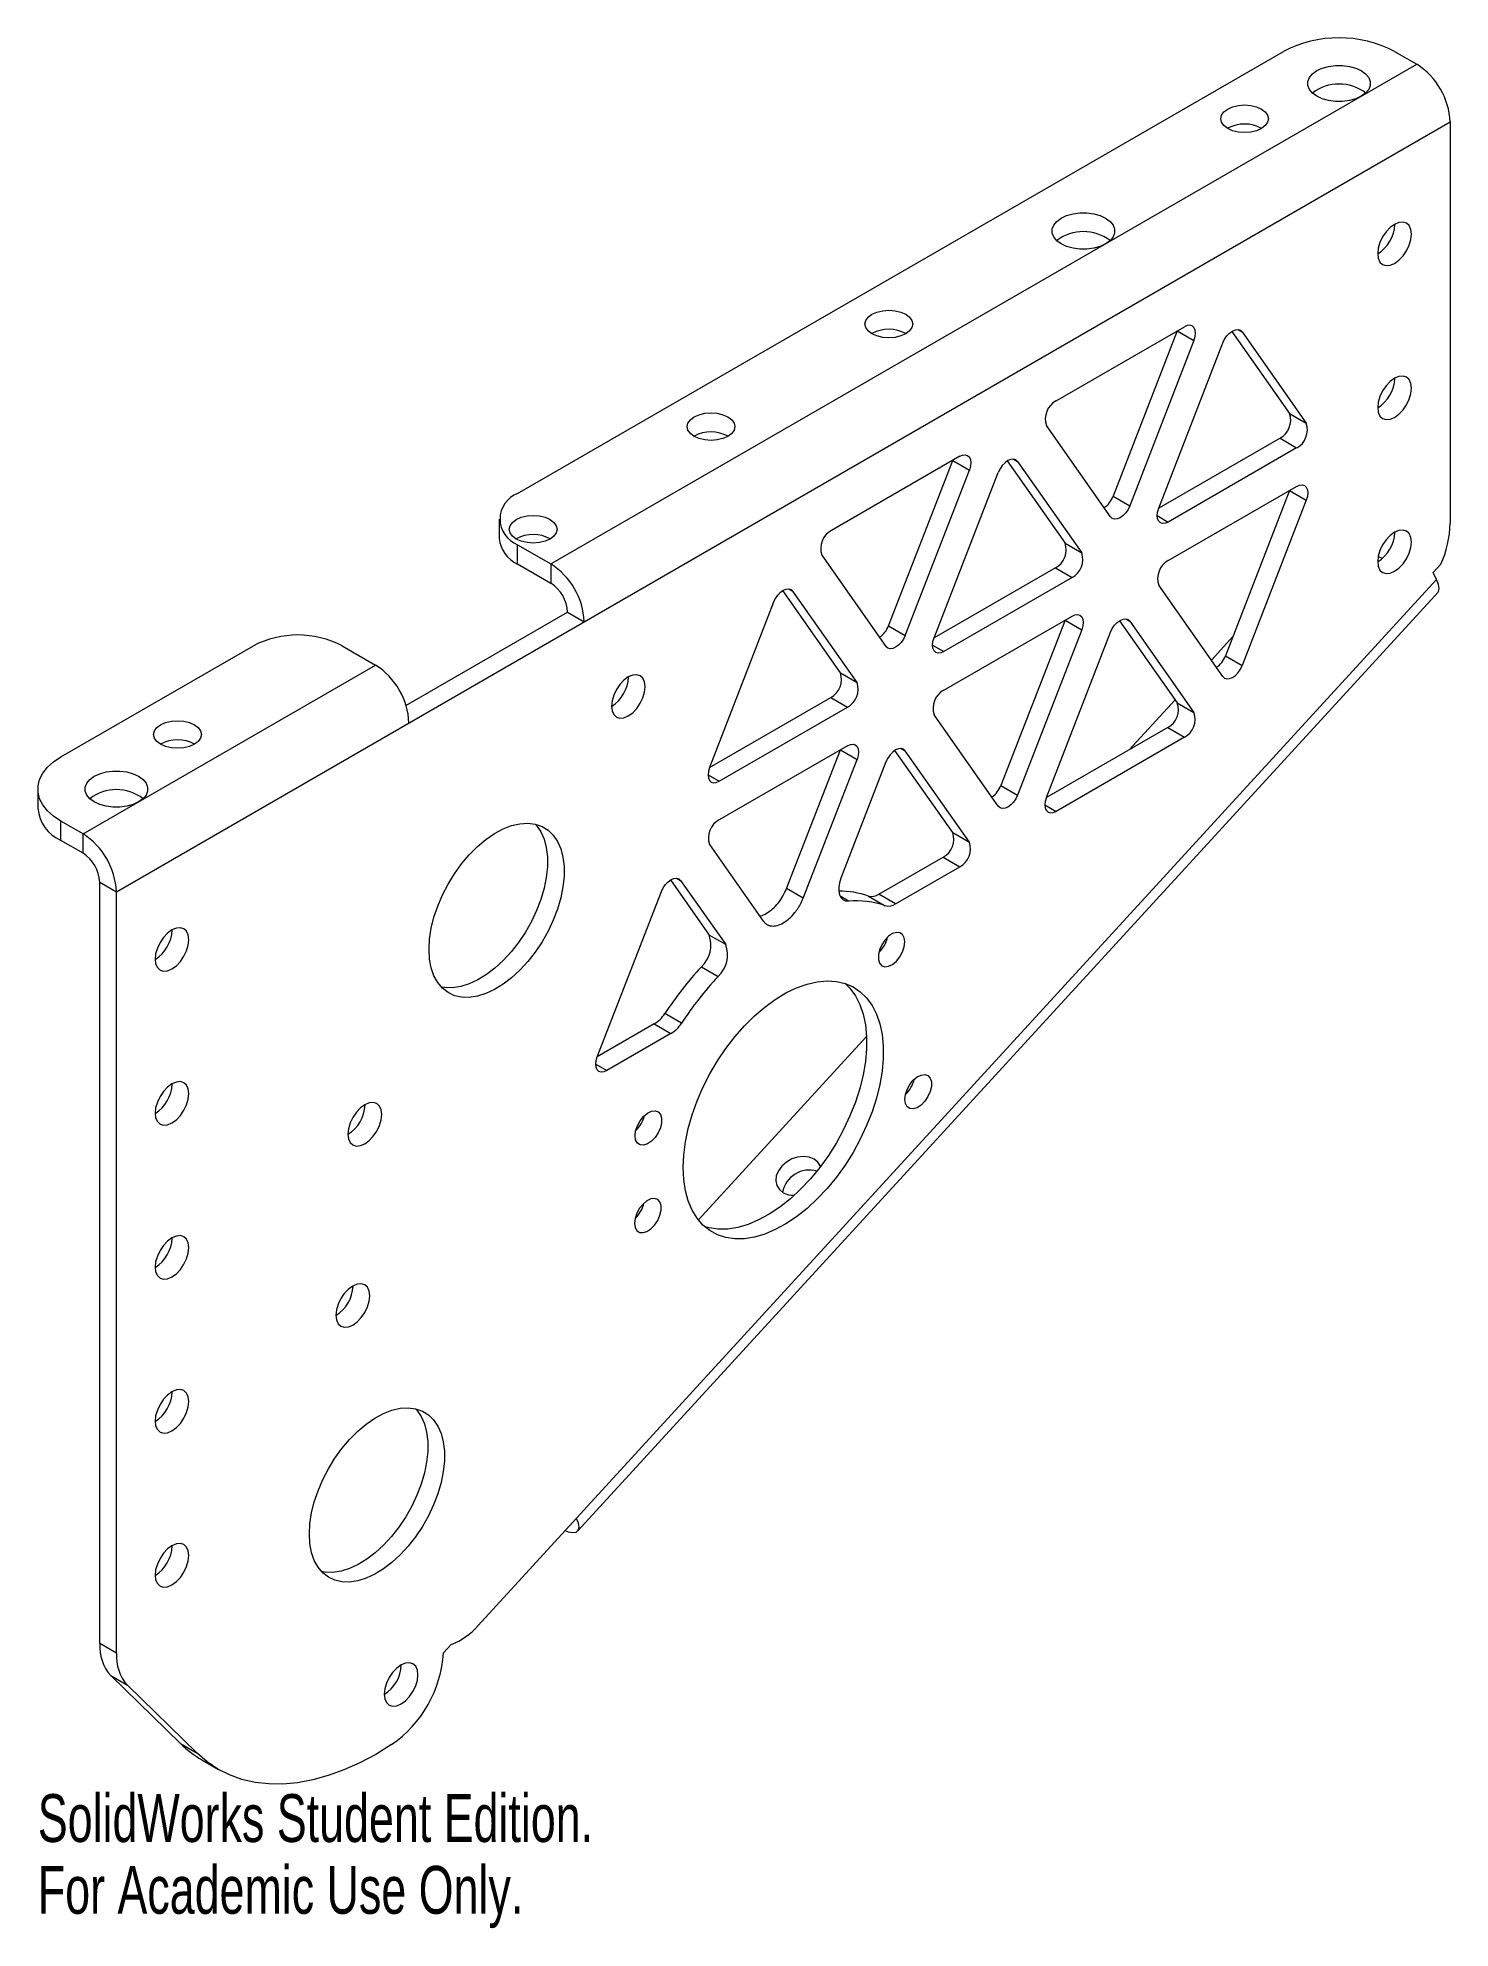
# Paper-space layout '_Isometric' of a CAD drawing. Header units: inches. Extents: x -2.96 to 2.65, y -4.07 to 3.45.
import ezdxf

# ---------------------------------------------------------------- set-up
doc = ezdxf.new("R2010")
doc.units = ezdxf.units.IN
doc.header["$MEASUREMENT"] = 0
doc.styles.add('SLDTEXTSTYLE0', font='TXT', dxfattribs={"width": 0.7})

psp = doc.layouts.new('_Isometric')

# ---------------------------------------------------------------- linework, layer by layer
at = {"color": 7, "linetype": 'Continuous', "lineweight": 15}
for p, q in [((-1.0567, 1.6354), (1.9887, 3.3935)), ((2.4307, 3.3935), (2.5191, 3.3425)), ((-0.9242, 1.3547), (2.5191, 3.3425)), ((-2.6517, 0.0513), (2.6517, 3.1128)), ((2.6517, 3.1128), (2.6517, 1.5167)), ((1.0844, 2.0039), (1.5947, 2.2985)), ((1.5667, 2.2823), (1.3115, 1.6247)), ((1.5667, 2.2823), (1.633, 2.2441)), ((1.7836, 2.2799), (2.0132, 1.9532)), ((1.8244, 2.278), (2.0795, 1.915)), ((1.633, 2.2441), (1.3778, 1.5864)), ((1.4927, 1.5762), (1.7478, 2.2338)), ((1.3013, 1.5422), (1.0461, 1.9053)), ((2.0132, 1.9532), (2.0795, 1.915)), ((1.975, 1.8546), (1.4927, 1.5762)), ((2.0412, 1.8163), (1.5309, 1.5217)), ((1.975, 1.8546), (2.0412, 1.8163)), ((0.7017, 1.783), (0.1914, 1.4884)), ((0.4185, 1.1092), (0.6737, 1.7668)), ((0.6737, 1.7668), (0.74, 1.7285)), ((0.8906, 1.7644), (1.1202, 1.4377)), ((0.9313, 1.7624), (1.1865, 1.3994)), ((0.4848, 1.0709), (0.74, 1.7285)), ((0.5996, 1.0606), (0.8548, 1.7183)), ((1.5309, 1.3686), (2.0412, 1.6632)), ((1.3115, 1.6247), (1.3778, 1.5864)), ((2.0132, 1.647), (1.7581, 0.9894)), ((2.0795, 1.6087), (1.8244, 0.9511)), ((2.0132, 1.647), (2.0795, 1.6087)), ((-1.13, 1.5333), (-1.13, 1.4568)), ((-1.0567, 1.4313), (-0.9242, 1.3547)), ((-1.0567, 1.3547), (-1.0567, 1.4313)), ((1.1202, 1.4377), (1.1865, 1.3994)), ((-1.0567, 1.3547), (-0.9242, 1.2782)), ((-0.9242, 1.3547), (-0.9242, 1.2782)), ((0.1531, 1.3897), (0.4082, 1.0267)), ((2.5842, 1.3205), (2.6145, 1.3536)), ((2.5977, 1.2933), (-1.2131, -2.8673)), ((1.0819, 1.339), (0.5996, 1.0606)), ((1.1482, 1.3008), (0.6379, 1.0062)), ((1.0819, 1.339), (1.1482, 1.3008)), ((2.5977, 1.2933), (2.5842, 1.3205)), ((-0.8171, -2.4913), (2.6034, 1.2432)), ((0.2271, 0.9221), (-0.0025, 1.2488)), ((0.2934, 0.8839), (0.0383, 1.2469)), ((1.7478, 0.9069), (1.4927, 1.27)), ((-1.5002, 0.7925), (-0.8579, 1.1634)), ((-0.8579, 1.1634), (-0.7916, 1.1251)), ((-0.0383, 1.2027), (-0.2934, 0.5451)), ((0.6379, 0.8531), (1.1482, 1.1477)), ((1.1202, 1.1315), (0.865, 0.4738)), ((1.1202, 1.1315), (1.1865, 1.0932)), ((1.3371, 1.129), (1.5667, 0.8024)), ((0.4185, 1.1092), (0.4848, 1.0709)), ((1.1865, 1.0932), (0.9313, 0.4356)), ((1.0461, 0.4253), (1.3013, 1.0829)), ((1.3778, 1.1271), (1.633, 0.7641)), ((1.7877, 1.0658), (1.702, 0.9722)), ((-2.8726, 0.5871), (-2.1072, 1.029)), ((-1.7536, 1.029), (-1.621, 0.9524)), ((1.7581, 0.9894), (1.8244, 0.9511)), ((-2.7842, 0.2809), (-1.621, 0.9524)), ((0.2271, 0.9221), (0.2934, 0.8839)), ((-0.2934, 0.5451), (0.1889, 0.8235)), ((-0.2552, 0.4906), (0.2552, 0.7852)), ((0.1889, 0.8235), (0.2552, 0.7852)), ((0.8548, 0.3914), (0.5996, 0.7544)), ((1.5579, 0.8149), (1.3749, 0.6151)), ((1.5667, 0.8024), (1.633, 0.7641)), ((1.5284, 0.7037), (1.0461, 0.4253)), ((1.5284, 0.7037), (1.5947, 0.6654)), ((0.2552, 0.6321), (-0.2552, 0.3375)), ((0.0132, 0.0644), (0.2271, 0.6159)), ((0.2271, 0.6159), (0.2934, 0.5777)), ((0.6737, 0.2868), (0.4441, 0.6135)), ((0.74, 0.2485), (0.4848, 0.6116)), ((1.5947, 0.6654), (1.0844, 0.3708)), ((0.0794, 0.0261), (0.2934, 0.5777)), ((0.4082, 0.5674), (0.2287, 0.1047)), ((-2.9642, 0.4595), (-2.9642, 0.383)), ((0.865, 0.4738), (0.9313, 0.4356)), ((-2.7842, 0.2809), (-2.8726, 0.3319)), ((-2.8726, 0.2554), (-2.8726, 0.3319)), ((-2.7842, 0.2044), (-2.8726, 0.2554)), ((-2.7842, 0.2044), (-2.7842, 0.2809)), ((-0.2934, 0.2389), (-0.0794, -0.0656)), ((0.6737, 0.2868), (0.74, 0.2485)), ((0.3804, 0.041), (0.6354, 0.1882)), ((0.6354, 0.1882), (0.7017, 0.1499)), ((-2.7179, 0.0896), (-2.6517, 0.0513)), ((-2.7179, -2.9391), (-2.7179, 0.0896)), ((-0.449, 0.098), (-0.295, -0.1211)), ((-0.4082, 0.096), (-0.2287, -0.1594)), ((0.4467, 0.0027), (0.7017, 0.1499)), ((-2.6517, -2.9773), (-2.6517, 0.0513)), ((-0.74, -0.6058), (-0.4848, 0.0519)), ((0.0794, 0.0261), (0.0132, 0.0644)), ((0.3388, 0.034), (0.405, -0.0043)), ((0.4467, 0.0027), (0.3804, 0.041)), ((-0.2287, -0.1594), (-0.295, -0.1211)), ((-0.3257, -0.2472), (-0.2594, -0.2855)), ((-0.405, -0.472), (-0.4713, -0.4337)), ((-0.513, -0.4748), (-0.74, -0.6058)), ((-0.4467, -0.5131), (-0.7017, -0.6602)), ((-0.513, -0.4748), (-0.4467, -0.5131)), ((0.3309, -0.5248), (-0.3374, -1.2545)), ((-2.6517, -2.9773), (-2.7179, -2.9391)), ((-1.351, -2.976), (-1.3207, -2.9429)), ((-2.6743, -3.0661), (-2.608, -3.1044)), ((-2.3972, -3.3366), (-2.6743, -3.0661)), ((-2.3309, -3.3749), (-2.608, -3.1044)), ((-2.3972, -3.3366), (-2.3309, -3.3749)), ((-2.3121, -3.4013), (-2.2458, -3.4395))]:
    psp.add_line(p, q, dxfattribs=at)
at = {"color": 8, "linetype": 'Continuous', "lineweight": 15}
for p, q in [((1.8082, 2.2873), (1.8244, 2.278)), ((0.9151, 1.7718), (0.9313, 1.7624)), ((1.4867, 1.5472), (1.5309, 1.5217)), ((0.0221, 1.2562), (0.0383, 1.2469)), ((1.3617, 1.1365), (1.3778, 1.1271)), ((0.5937, 1.0317), (0.6379, 1.0062)), ((0.4686, 0.6209), (0.4848, 0.6116)), ((-0.2993, 0.5161), (-0.2552, 0.4906)), ((1.0402, 0.3964), (1.0844, 0.3708)), ((-0.4244, 0.1054), (-0.4082, 0.096)), ((0.2594, 0.0141), (0.2255, 0.0337)), ((-0.7459, -0.6347), (-0.7017, -0.6602))]:
    psp.add_line(p, q, dxfattribs=at)
at = {"color": 7, "linetype": 'Continuous', "lineweight": 15, "flags": 128}
for points in [[(2.2981, 3.2149), (2.2762, 3.2048), (2.251, 3.1978), (2.2237, 3.1942), (2.1957, 3.1942), (2.1684, 3.1978), (2.1432, 3.2048), (2.1213, 3.2149), (2.1039, 3.2275), (2.0917, 3.2421), (2.0855, 3.2578), (2.0855, 3.274), (2.0917, 3.2897), (2.1039, 3.3043), (2.1213, 3.3169), (2.1432, 3.327), (2.1684, 3.334), (2.1957, 3.3376), (2.2237, 3.3376), (2.251, 3.334), (2.2762, 3.327), (2.2981, 3.3169), (2.3155, 3.3043), (2.3277, 3.2897), (2.3339, 3.274), (2.3339, 3.2578), (2.3277, 3.2421), (2.3155, 3.2275), (2.2981, 3.2149)], [(1.7669, 3.1644), (1.7866, 3.1731), (1.8095, 3.1786), (1.8341, 3.1804), (1.8586, 3.1786), (1.8816, 3.1731), (1.9012, 3.1644), (1.9163, 3.153), (1.9258, 3.1398), (1.9291, 3.1256), (1.9258, 3.1114), (1.9163, 3.0982), (1.9012, 3.0868), (1.8816, 3.0781), (1.8586, 3.0726), (1.8341, 3.0708), (1.8095, 3.0726), (1.7866, 3.0781), (1.7669, 3.0868), (1.7518, 3.0982), (1.7423, 3.1114), (1.7391, 3.1256), (1.7423, 3.1398), (1.7518, 3.153), (1.7669, 3.1644)], [(1.2816, 2.6281), (1.2597, 2.618), (1.2345, 2.611), (1.2072, 2.6074), (1.1792, 2.6074), (1.152, 2.611), (1.1267, 2.618), (1.1049, 2.6281), (1.0874, 2.6407), (1.0753, 2.6553), (1.069, 2.671), (1.069, 2.6872), (1.0753, 2.703), (1.0874, 2.7175), (1.1049, 2.7301), (1.1267, 2.7402), (1.152, 2.7472), (1.1792, 2.7508), (1.2072, 2.7508), (1.2345, 2.7472), (1.2597, 2.7402), (1.2816, 2.7301), (1.2991, 2.7175), (1.3112, 2.703), (1.3175, 2.6872), (1.3175, 2.671), (1.3112, 2.6553), (1.2991, 2.6407), (1.2816, 2.6281)], [(2.4979, 2.6668), (2.4956, 2.6855), (2.4889, 2.7004), (2.4782, 2.7103), (2.4643, 2.7146), (2.4481, 2.713), (2.4307, 2.7056), (2.4133, 2.6929), (2.3971, 2.6758), (2.3832, 2.6554), (2.3725, 2.6332), (2.3658, 2.6106), (2.3635, 2.5892), (2.3658, 2.5705), (2.3725, 2.5556), (2.3832, 2.5457), (2.3971, 2.5414), (2.4133, 2.543), (2.4307, 2.5504), (2.4481, 2.5631), (2.4643, 2.5802), (2.4782, 2.6006), (2.4889, 2.6228), (2.4956, 2.6454), (2.4979, 2.6668)], [(0.3527, 2.348), (0.3723, 2.3567), (0.3953, 2.3622), (0.4198, 2.364), (0.4444, 2.3622), (0.4673, 2.3567), (0.487, 2.348), (0.5021, 2.3366), (0.5116, 2.3234), (0.5148, 2.3092), (0.5116, 2.295), (0.5021, 2.2818), (0.487, 2.2704), (0.4673, 2.2617), (0.4444, 2.2562), (0.4198, 2.2543), (0.3953, 2.2562), (0.3723, 2.2617), (0.3527, 2.2704), (0.3376, 2.2818), (0.3281, 2.295), (0.3248, 2.3092), (0.3281, 2.3234), (0.3376, 2.3366), (0.3527, 2.348)], [(1.633, 2.2441), (1.6374, 2.2589), (1.6389, 2.273), (1.6374, 2.2853), (1.633, 2.2951), (1.626, 2.3016), (1.6168, 2.3044), (1.6062, 2.3034), (1.5947, 2.2985)], [(1.7478, 2.2338), (1.7548, 2.2484), (1.764, 2.2618), (1.7746, 2.2731), (1.7861, 2.2814), (1.7975, 2.2863), (1.8082, 2.2873), (1.8173, 2.2845), (1.8244, 2.278)], [(2.4979, 2.0544), (2.4956, 2.0731), (2.4889, 2.088), (2.4782, 2.0979), (2.4643, 2.1022), (2.4481, 2.1006), (2.4307, 2.0932), (2.4133, 2.0805), (2.3971, 2.0634), (2.3832, 2.043), (2.3725, 2.0208), (2.3658, 1.9982), (2.3635, 1.9768), (2.3658, 1.9581), (2.3725, 1.9432), (2.3832, 1.9333), (2.3971, 1.929), (2.4133, 1.9306), (2.4307, 1.938), (2.4481, 1.9507), (2.4643, 1.9678), (2.4782, 1.9882), (2.4889, 2.0104), (2.4956, 2.033), (2.4979, 2.0544)], [(-0.3544, 1.9398), (-0.3348, 1.9485), (-0.3118, 1.954), (-0.2873, 1.9558), (-0.2627, 1.954), (-0.2398, 1.9485), (-0.2201, 1.9398), (-0.205, 1.9284), (-0.1955, 1.9152), (-0.1923, 1.901), (-0.1955, 1.8868), (-0.205, 1.8736), (-0.2201, 1.8622), (-0.2398, 1.8535), (-0.2627, 1.848), (-0.2873, 1.8461), (-0.3118, 1.848), (-0.3348, 1.8535), (-0.3544, 1.8622), (-0.3695, 1.8736), (-0.379, 1.8868), (-0.3823, 1.901), (-0.379, 1.9152), (-0.3695, 1.9284), (-0.3544, 1.9398)], [(0.7017, 1.783), (0.7131, 1.7878), (0.7238, 1.7889), (0.7329, 1.7861), (0.74, 1.7796), (0.7444, 1.7698), (0.7459, 1.7575), (0.7444, 1.7434), (0.74, 1.7285)], [(0.9313, 1.7624), (0.9243, 1.769), (0.9151, 1.7718), (0.9045, 1.7707), (0.893, 1.7659), (0.8816, 1.7575), (0.8709, 1.7463), (0.8618, 1.7329), (0.8548, 1.7183)], [(2.0412, 1.6632), (2.0527, 1.6681), (2.0633, 1.6691), (2.0725, 1.6663), (2.0795, 1.6598), (2.0839, 1.65), (2.0854, 1.6377), (2.0839, 1.6236), (2.0795, 1.6087)], [(1.3778, 1.5864), (1.3708, 1.5718), (1.3617, 1.5584), (1.351, 1.5472), (1.3396, 1.5388), (1.3281, 1.534), (1.3175, 1.5329), (1.3083, 1.5357), (1.3013, 1.5422)], [(-1.0615, 1.5316), (-1.0419, 1.5403), (-1.019, 1.5458), (-0.9944, 1.5476), (-0.9698, 1.5458), (-0.9469, 1.5403), (-0.9272, 1.5316), (-0.9121, 1.5202), (-0.9026, 1.507), (-0.8994, 1.4928), (-0.9026, 1.4786), (-0.9121, 1.4654), (-0.9272, 1.454), (-0.9469, 1.4453), (-0.9698, 1.4398), (-0.9944, 1.4379), (-1.019, 1.4398), (-1.0419, 1.4453), (-1.0615, 1.454), (-1.0766, 1.4654), (-1.0861, 1.4786), (-1.0894, 1.4928), (-1.0861, 1.507), (-1.0766, 1.5202), (-1.0615, 1.5316)], [(1.5309, 1.5217), (1.5195, 1.5168), (1.5088, 1.5158), (1.4997, 1.5186), (1.4927, 1.5251), (1.4882, 1.5349), (1.4867, 1.5472), (1.4882, 1.5613), (1.4927, 1.5762)], [(2.4979, 1.442), (2.4956, 1.4607), (2.4889, 1.4756), (2.4782, 1.4855), (2.4643, 1.4898), (2.4481, 1.4882), (2.4307, 1.4808), (2.4133, 1.4681), (2.3971, 1.451), (2.3832, 1.4306), (2.3725, 1.4084), (2.3658, 1.3858), (2.3635, 1.3644), (2.3658, 1.3457), (2.3725, 1.3308), (2.3832, 1.3209), (2.3971, 1.3166), (2.4133, 1.3182), (2.4307, 1.3256), (2.4481, 1.3383), (2.4643, 1.3554), (2.4782, 1.3758), (2.4889, 1.398), (2.4956, 1.4206), (2.4979, 1.442)], [(2.3655, 1.3846), (2.3684, 1.3835), (2.3828, 1.3775)], [(2.6034, 1.2432), (2.6053, 1.2459), (2.6082, 1.2576), (2.6057, 1.2736), (2.5977, 1.2933)], [(-0.0383, 1.2027), (-0.0312, 1.2173), (-0.0221, 1.2307), (-0.0114, 1.242), (0, 1.2503), (0.0114, 1.2552), (0.0221, 1.2562), (0.0312, 1.2534), (0.0383, 1.2469)], [(1.1482, 1.1477), (1.1596, 1.1525), (1.1703, 1.1536), (1.1794, 1.1508), (1.1865, 1.1442), (1.1909, 1.1345), (1.1924, 1.1221), (1.1909, 1.1081), (1.1865, 1.0932)], [(1.3013, 1.0829), (1.3083, 1.0976), (1.3175, 1.111), (1.3281, 1.1222), (1.3396, 1.1306), (1.351, 1.1354), (1.3617, 1.1365), (1.3708, 1.1336), (1.3778, 1.1271)], [(0.4848, 1.0709), (0.4778, 1.0563), (0.4686, 1.0429), (0.458, 1.0316), (0.4465, 1.0233), (0.4351, 1.0184), (0.4244, 1.0174), (0.4153, 1.0202), (0.4082, 1.0267)], [(0.6379, 1.0062), (0.6264, 1.0013), (0.6158, 1.0002), (0.6066, 1.0031), (0.5996, 1.0096), (0.5952, 1.0193), (0.5937, 1.0317), (0.5952, 1.0458), (0.5996, 1.0606)], [(-0.549, 0.8667), (-0.5513, 0.8855), (-0.558, 0.9003), (-0.5687, 0.9102), (-0.5826, 0.9145), (-0.5988, 0.9129), (-0.6162, 0.9055), (-0.6336, 0.8928), (-0.6498, 0.8757), (-0.6637, 0.8554), (-0.6744, 0.8331), (-0.6811, 0.8106), (-0.6834, 0.7892), (-0.6811, 0.7704), (-0.6744, 0.7556), (-0.6637, 0.7457), (-0.6498, 0.7414), (-0.6336, 0.743), (-0.6162, 0.7504), (-0.5988, 0.763), (-0.5826, 0.7801), (-0.5687, 0.8005), (-0.558, 0.8227), (-0.5513, 0.8453), (-0.549, 0.8667)], [(1.7478, 0.9069), (1.7548, 0.9004), (1.764, 0.8976), (1.7746, 0.8986), (1.7861, 0.9035), (1.7975, 0.9118), (1.8082, 0.9231), (1.8173, 0.9365), (1.8244, 0.9511)], [(-2.4758, 0.7151), (-2.4561, 0.7239), (-2.4332, 0.7293), (-2.4086, 0.7312), (-2.384, 0.7293), (-2.3611, 0.7239), (-2.3414, 0.7151), (-2.3263, 0.7038), (-2.3168, 0.6906), (-2.3136, 0.6764), (-2.3168, 0.6622), (-2.3263, 0.6489), (-2.3414, 0.6376), (-2.3611, 0.6289), (-2.384, 0.6234), (-2.4086, 0.6215), (-2.4332, 0.6234), (-2.4561, 0.6289), (-2.4758, 0.6376), (-2.4909, 0.6489), (-2.5003, 0.6622), (-2.5036, 0.6764), (-2.5003, 0.6906), (-2.4909, 0.7038), (-2.4758, 0.7151)], [(0.2552, 0.6321), (0.2666, 0.637), (0.2773, 0.638), (0.2864, 0.6352), (0.2934, 0.6287), (0.2978, 0.6189), (0.2993, 0.6066), (0.2978, 0.5925), (0.2934, 0.5777)], [(0.4848, 0.6116), (0.4778, 0.6181), (0.4686, 0.6209), (0.458, 0.6199), (0.4465, 0.615), (0.4351, 0.6067), (0.4244, 0.5954), (0.4153, 0.582), (0.4082, 0.5674)], [(-2.8726, 0.3319), (-2.9018, 0.3514), (-2.9259, 0.3731), (-2.9444, 0.3965), (-2.957, 0.4212), (-2.9634, 0.4466), (-2.9634, 0.4724), (-2.957, 0.4979), (-2.9444, 0.5226), (-2.9259, 0.546), (-2.9018, 0.5676), (-2.8726, 0.5871)], [(-2.5633, 0.4085), (-2.5851, 0.3984), (-2.6104, 0.3914), (-2.6377, 0.3878), (-2.6656, 0.3878), (-2.6929, 0.3914), (-2.7182, 0.3984), (-2.74, 0.4085), (-2.7575, 0.4211), (-2.7696, 0.4357), (-2.7759, 0.4514), (-2.7759, 0.4676), (-2.7696, 0.4833), (-2.7575, 0.4979), (-2.74, 0.5105), (-2.7182, 0.5206), (-2.6929, 0.5276), (-2.6656, 0.5312), (-2.6377, 0.5312), (-2.6104, 0.5276), (-2.5851, 0.5206), (-2.5633, 0.5105), (-2.5458, 0.4979), (-2.5337, 0.4833), (-2.5274, 0.4676), (-2.5274, 0.4514), (-2.5337, 0.4357), (-2.5458, 0.4211), (-2.5633, 0.4085)], [(-0.2934, 0.5451), (-0.2978, 0.5302), (-0.2993, 0.5161), (-0.2978, 0.5038), (-0.2934, 0.494), (-0.2864, 0.4875), (-0.2773, 0.4847), (-0.2666, 0.4858), (-0.2552, 0.4906)], [(0.9313, 0.4356), (0.9243, 0.4209), (0.9151, 0.4076), (0.9045, 0.3963), (0.893, 0.388), (0.8816, 0.3831), (0.8709, 0.382), (0.8618, 0.3849), (0.8548, 0.3914)], [(1.0461, 0.4253), (1.0417, 0.4104), (1.0402, 0.3964), (1.0417, 0.384), (1.0461, 0.3743), (1.0532, 0.3678), (1.0623, 0.3649), (1.073, 0.366), (1.0844, 0.3708)], [(-1.4087, -0.1781), (-1.4065, -0.1371), (-1.3999, -0.0943), (-1.3891, -0.0503), (-1.3741, -0.0059), (-1.3554, 0.0383), (-1.333, 0.0815), (-1.3075, 0.1229), (-1.2793, 0.162), (-1.2488, 0.198), (-1.2165, 0.2304), (-1.1829, 0.2586), (-1.1486, 0.2822), (-1.1142, 0.3008), (-1.0802, 0.3141), (-1.0472, 0.3218), (-1.0157, 0.3239), (-0.9863, 0.3203), (-0.9594, 0.311), (-0.9354, 0.2963), (-0.9148, 0.2763), (-0.8979, 0.2514), (-0.885, 0.222), (-0.8763, 0.1886), (-0.8719, 0.1517), (-0.8719, 0.112), (-0.8763, 0.07), (-0.885, 0.0265), (-0.8979, -0.0178), (-0.9148, -0.0622), (-0.9354, -0.106), (-0.9594, -0.1484), (-0.9863, -0.1887), (-1.0157, -0.2263), (-1.0472, -0.2606), (-1.0802, -0.291), (-1.1142, -0.3169), (-1.1486, -0.3381), (-1.1829, -0.354), (-1.2165, -0.3646), (-1.2488, -0.3695), (-1.2793, -0.3687), (-1.3075, -0.3623), (-1.333, -0.3503), (-1.3554, -0.3329), (-1.3741, -0.3104), (-1.3891, -0.2832), (-1.3999, -0.2517), (-1.4065, -0.2165), (-1.4087, -0.1781)], [(-0.9861, 0.3202), (-0.9811, 0.3146), (-0.9642, 0.2897), (-0.9513, 0.2603), (-0.9426, 0.2269), (-0.9382, 0.19), (-0.9382, 0.1502), (-0.9426, 0.1082), (-0.9513, 0.0647), (-0.9642, 0.0204), (-0.9811, -0.024), (-1.0017, -0.0677), (-1.0257, -0.1101), (-1.0526, -0.1504), (-1.082, -0.188), (-1.1135, -0.2223), (-1.1465, -0.2527), (-1.1805, -0.2787), (-1.2149, -0.2998), (-1.2492, -0.3158), (-1.2828, -0.3263), (-1.3151, -0.3312), (-1.3456, -0.3304), (-1.3602, -0.3279)], [(-0.4848, 0.0519), (-0.4778, 0.0665), (-0.4686, 0.0799), (-0.458, 0.0911), (-0.4465, 0.0995), (-0.4351, 0.1043), (-0.4244, 0.1054), (-0.4153, 0.1026), (-0.4082, 0.096)], [(0.2287, 0.1047), (0.2231, 0.0868), (0.2202, 0.0694), (0.2202, 0.0534), (0.2231, 0.0394), (0.2288, 0.028), (0.237, 0.0198), (0.2474, 0.0151), (0.2594, 0.0141)], [(-2.3635, -0.1396), (-2.3658, -0.1209), (-2.3725, -0.106), (-2.3832, -0.0961), (-2.3971, -0.0918), (-2.4133, -0.0934), (-2.4307, -0.1008), (-2.4481, -0.1135), (-2.4643, -0.1306), (-2.4782, -0.151), (-2.4889, -0.1732), (-2.4956, -0.1958), (-2.4979, -0.2172), (-2.4956, -0.2359), (-2.4889, -0.2508), (-2.4782, -0.2607), (-2.4643, -0.265), (-2.4481, -0.2634), (-2.4307, -0.256), (-2.4133, -0.2433), (-2.3971, -0.2262), (-2.3832, -0.2058), (-2.3725, -0.1836), (-2.3658, -0.161), (-2.3635, -0.1396)], [(0.4835, -0.1483), (0.4811, -0.1316), (0.4743, -0.1192), (0.4635, -0.112), (0.4498, -0.1108), (0.4344, -0.1156), (0.4187, -0.1261), (0.4039, -0.1412), (0.3916, -0.1597), (0.3827, -0.18), (0.378, -0.2001), (0.378, -0.2183), (0.3827, -0.2331), (0.3916, -0.243), (0.4039, -0.2473), (0.4187, -0.2455), (0.4344, -0.2377), (0.4498, -0.2248), (0.4635, -0.2077), (0.4743, -0.1881), (0.4811, -0.1677), (0.4835, -0.1483)], [(-0.3977, -1.0462), (-0.3955, -0.996), (-0.3888, -0.9439), (-0.3776, -0.8903), (-0.3622, -0.8358), (-0.3427, -0.7812), (-0.3193, -0.7269), (-0.2923, -0.6737), (-0.2619, -0.6221), (-0.2286, -0.5727), (-0.1927, -0.526), (-0.1547, -0.4827), (-0.1148, -0.4431), (-0.0737, -0.4077), (-0.0317, -0.377), (0.0106, -0.3513), (0.0528, -0.3308), (0.0944, -0.3159), (0.1349, -0.3066), (0.1739, -0.3031), (0.211, -0.3054), (0.2456, -0.3135), (0.2775, -0.3273), (0.3062, -0.3466), (0.3314, -0.3713), (0.3529, -0.401), (0.3704, -0.4354), (0.3837, -0.4742), (0.3927, -0.5168), (0.3972, -0.5628), (0.3972, -0.6117), (0.3927, -0.6629), (0.3837, -0.7159), (0.3704, -0.77), (0.3529, -0.8246), (0.3314, -0.8791), (0.3062, -0.9329), (0.2775, -0.9854), (0.2456, -1.036), (0.211, -1.0841), (0.1739, -1.1292), (0.1349, -1.1707), (0.0944, -1.2082), (0.0528, -1.2413), (0.0106, -1.2696), (-0.0317, -1.2927), (-0.0737, -1.3104), (-0.1148, -1.3226), (-0.1547, -1.329), (-0.1927, -1.3296), (-0.2286, -1.3244), (-0.2619, -1.3134), (-0.2923, -1.2968), (-0.3193, -1.2748), (-0.3427, -1.2475), (-0.3622, -1.2154), (-0.3776, -1.1788), (-0.3888, -1.1381), (-0.3955, -1.0937), (-0.3977, -1.0462)], [(0.2461, -0.3136), (0.2652, -0.333), (0.2867, -0.3627), (0.3041, -0.3972), (0.3174, -0.4359), (0.3264, -0.4785), (0.3309, -0.5245), (0.3309, -0.5734), (0.3264, -0.6246), (0.3174, -0.6776), (0.3041, -0.7317), (0.2867, -0.7863), (0.2652, -0.8408), (0.2399, -0.8947), (0.2112, -0.9472), (0.1793, -0.9977), (0.1447, -1.0458), (0.1076, -1.0909), (0.0686, -1.1324), (0.0281, -1.17), (-0.0135, -1.203), (-0.0557, -1.2313), (-0.098, -1.2544), (-0.14, -1.2722), (-0.1811, -1.2843), (-0.2209, -1.2907), (-0.259, -1.2913), (-0.2949, -1.2861), (-0.3124, -1.2812)], [(-0.7017, -0.6602), (-0.7131, -0.6651), (-0.7238, -0.6662), (-0.7329, -0.6633), (-0.74, -0.6568), (-0.7444, -0.6471), (-0.7459, -0.6347), (-0.7444, -0.6206), (-0.74, -0.6058)], [(0.4834, -0.7751), (0.4857, -0.7557), (0.4926, -0.7352), (0.5034, -0.7157), (0.517, -0.6986), (0.5325, -0.6857), (0.5482, -0.6779), (0.5629, -0.6761), (0.5753, -0.6804), (0.5842, -0.6903), (0.5889, -0.705), (0.5889, -0.7233), (0.5842, -0.7434), (0.5753, -0.7637), (0.5629, -0.7822), (0.5482, -0.7973), (0.5325, -0.8078), (0.517, -0.8126), (0.5034, -0.8114), (0.4926, -0.8042), (0.4857, -0.7918), (0.4834, -0.7751)], [(-2.3635, -0.752), (-2.3658, -0.7333), (-2.3725, -0.7184), (-2.3832, -0.7085), (-2.3971, -0.7042), (-2.4133, -0.7058), (-2.4307, -0.7132), (-2.4481, -0.7259), (-2.4643, -0.743), (-2.4782, -0.7634), (-2.4889, -0.7856), (-2.4956, -0.8082), (-2.4979, -0.8296), (-2.4956, -0.8483), (-2.4889, -0.8632), (-2.4782, -0.8731), (-2.4643, -0.8774), (-2.4481, -0.8758), (-2.4307, -0.8684), (-2.4133, -0.8557), (-2.3971, -0.8386), (-2.3832, -0.8182), (-2.3725, -0.796), (-2.3658, -0.7734), (-2.3635, -0.752)], [(-1.5966, -0.8351), (-1.5989, -0.8163), (-1.6056, -0.8015), (-1.6163, -0.7916), (-1.6302, -0.7873), (-1.6464, -0.7889), (-1.6638, -0.7963), (-1.6812, -0.809), (-1.6974, -0.8261), (-1.7113, -0.8464), (-1.722, -0.8687), (-1.7287, -0.8913), (-1.731, -0.9126), (-1.7287, -0.9314), (-1.722, -0.9462), (-1.7113, -0.9561), (-1.6974, -0.9604), (-1.6812, -0.9588), (-1.6638, -0.9514), (-1.6464, -0.9388), (-1.6302, -0.9217), (-1.6163, -0.9013), (-1.6056, -0.8791), (-1.5989, -0.8565), (-1.5966, -0.8351)], [(-0.5895, -0.9192), (-0.5871, -0.8998), (-0.5802, -0.8794), (-0.5695, -0.8598), (-0.5558, -0.8428), (-0.5404, -0.8299), (-0.5246, -0.8221), (-0.5099, -0.8203), (-0.4975, -0.8245), (-0.4886, -0.8345), (-0.484, -0.8492), (-0.484, -0.8675), (-0.4886, -0.8876), (-0.4975, -0.9078), (-0.5099, -0.9264), (-0.5246, -0.9415), (-0.5404, -0.952), (-0.5558, -0.9568), (-0.5695, -0.9556), (-0.5802, -0.9484), (-0.5871, -0.9359), (-0.5895, -0.9192)], [(0.1482, -1.0412), (0.1479, -1.0403), (0.1378, -1.0243), (0.1225, -1.012), (0.103, -1.0042), (0.0807, -1.0016), (0.057, -1.0042), (0.0336, -1.0119), (0.0121, -1.0242), (-0.006, -1.0402), (-0.0196, -1.0588), (-0.0277, -1.0789), (-0.0297, -1.0989), (-0.0256, -1.1176), (-0.0155, -1.1336), (-0.0002, -1.146), (-0.0002, -1.146)], [(-0.5914, -1.2674), (-0.5891, -1.284), (-0.5822, -1.2965), (-0.5714, -1.3037), (-0.5578, -1.3049), (-0.5423, -1.3001), (-0.5266, -1.2896), (-0.5119, -1.2745), (-0.4995, -1.256), (-0.4906, -1.2357), (-0.4859, -1.2156), (-0.4859, -1.1973), (-0.4906, -1.1826), (-0.4995, -1.1726), (-0.5119, -1.1684), (-0.5266, -1.1702), (-0.5423, -1.178), (-0.5578, -1.1909), (-0.5714, -1.208), (-0.5822, -1.2275), (-0.5891, -1.2479), (-0.5914, -1.2674)], [(-2.3635, -1.3644), (-2.3658, -1.3457), (-2.3725, -1.3308), (-2.3832, -1.3209), (-2.3971, -1.3166), (-2.4133, -1.3182), (-2.4307, -1.3256), (-2.4481, -1.3383), (-2.4643, -1.3554), (-2.4782, -1.3758), (-2.4889, -1.398), (-2.4956, -1.4206), (-2.4979, -1.442), (-2.4956, -1.4607), (-2.4889, -1.4756), (-2.4782, -1.4855), (-2.4643, -1.4898), (-2.4481, -1.4882), (-2.4307, -1.4808), (-2.4133, -1.4681), (-2.3971, -1.451), (-2.3832, -1.4306), (-2.3725, -1.4084), (-2.3658, -1.3858), (-2.3635, -1.3644)], [(-1.6446, -1.5559), (-1.6469, -1.5372), (-1.6536, -1.5223), (-1.6643, -1.5124), (-1.6782, -1.5081), (-1.6944, -1.5097), (-1.7118, -1.5171), (-1.7292, -1.5298), (-1.7454, -1.5469), (-1.7593, -1.5673), (-1.7699, -1.5895), (-1.7767, -1.6121), (-1.7789, -1.6335), (-1.7767, -1.6522), (-1.7699, -1.6671), (-1.7593, -1.677), (-1.7454, -1.6813), (-1.7292, -1.6797), (-1.7118, -1.6723), (-1.6944, -1.6596), (-1.6782, -1.6425), (-1.6643, -1.6221), (-1.6536, -1.5999), (-1.6469, -1.5773), (-1.6446, -1.5559)], [(-2.3635, -1.9768), (-2.3658, -1.9581), (-2.3725, -1.9432), (-2.3832, -1.9333), (-2.3971, -1.929), (-2.4133, -1.9306), (-2.4307, -1.938), (-2.4481, -1.9507), (-2.4643, -1.9678), (-2.4782, -1.9882), (-2.4889, -2.0104), (-2.4956, -2.033), (-2.4979, -2.0544), (-2.4956, -2.0731), (-2.4889, -2.088), (-2.4782, -2.0979), (-2.4643, -2.1022), (-2.4481, -2.1006), (-2.4307, -2.0932), (-2.4133, -2.0805), (-2.3971, -2.0634), (-2.3832, -2.043), (-2.3725, -2.0208), (-2.3658, -1.9982), (-2.3635, -1.9768)], [(-1.8845, -2.5034), (-1.8823, -2.4625), (-1.8758, -2.4197), (-1.8649, -2.3757), (-1.85, -2.3312), (-1.8312, -2.2871), (-1.8089, -2.2439), (-1.7834, -2.2024), (-1.7551, -2.1634), (-1.7246, -2.1274), (-1.6923, -2.095), (-1.6587, -2.0668), (-1.6245, -2.0432), (-1.59, -2.0246), (-1.5561, -2.0113), (-1.523, -2.0036), (-1.4916, -2.0015), (-1.4621, -2.0051), (-1.4352, -2.0143), (-1.4112, -2.0291), (-1.3906, -2.0491), (-1.3738, -2.0739), (-1.3608, -2.1033), (-1.3521, -2.1368), (-1.3477, -2.1736), (-1.3477, -2.2134), (-1.3521, -2.2554), (-1.3608, -2.2989), (-1.3738, -2.3432), (-1.3906, -2.3876), (-1.4112, -2.4313), (-1.4352, -2.4737), (-1.4621, -2.5141), (-1.4916, -2.5517), (-1.523, -2.5859), (-1.5561, -2.6163), (-1.59, -2.6423), (-1.6245, -2.6634), (-1.6587, -2.6794), (-1.6923, -2.6899), (-1.7246, -2.6948), (-1.7551, -2.6941), (-1.7834, -2.6876), (-1.8089, -2.6756), (-1.8312, -2.6582), (-1.85, -2.6357), (-1.8649, -2.6085), (-1.8758, -2.5771), (-1.8823, -2.5418), (-1.8845, -2.5034)], [(-1.4619, -2.0051), (-1.4569, -2.0108), (-1.44, -2.0357), (-1.4271, -2.0651), (-1.4184, -2.0985), (-1.414, -2.1354), (-1.414, -2.1751), (-1.4184, -2.2171), (-1.4271, -2.2606), (-1.44, -2.3049), (-1.4569, -2.3493), (-1.4775, -2.3931), (-1.5015, -2.4355), (-1.5284, -2.4758), (-1.5578, -2.5134), (-1.5893, -2.5477), (-1.6223, -2.578), (-1.6563, -2.604), (-1.6907, -2.6252), (-1.725, -2.6411), (-1.7586, -2.6517), (-1.7909, -2.6566), (-1.8214, -2.6558), (-1.8361, -2.6532)], [(-0.8675, -2.49), (-0.8548, -2.4943), (-0.8368, -2.4975), (-0.8234, -2.4956), (-0.8151, -2.4887), (-0.8122, -2.4769), (-0.8148, -2.4609), (-0.8228, -2.4412)], [(-2.3635, -2.5892), (-2.3658, -2.5705), (-2.3725, -2.5556), (-2.3832, -2.5457), (-2.3971, -2.5414), (-2.4133, -2.543), (-2.4307, -2.5504), (-2.4481, -2.5631), (-2.4643, -2.5802), (-2.4782, -2.6006), (-2.4889, -2.6228), (-2.4956, -2.6454), (-2.4979, -2.6668), (-2.4956, -2.6855), (-2.4889, -2.7004), (-2.4782, -2.7103), (-2.4643, -2.7146), (-2.4481, -2.713), (-2.4307, -2.7056), (-2.4133, -2.6929), (-2.3971, -2.6758), (-2.3832, -2.6554), (-2.3725, -2.6332), (-2.3658, -2.6106), (-2.3635, -2.5892)], [(-1.4527, -3.0632), (-1.455, -3.0444), (-1.4617, -3.0296), (-1.4724, -3.0197), (-1.4863, -3.0154), (-1.5025, -3.017), (-1.5199, -3.0244), (-1.5373, -3.037), (-1.5535, -3.0541), (-1.5674, -3.0745), (-1.5781, -3.0967), (-1.5848, -3.1193), (-1.5871, -3.1407), (-1.5848, -3.1595), (-1.5781, -3.1743), (-1.5674, -3.1842), (-1.5535, -3.1885), (-1.5373, -3.1869), (-1.5199, -3.1795), (-1.5025, -3.1668), (-1.4863, -3.1497), (-1.4724, -3.1294), (-1.4617, -3.1071), (-1.455, -3.0846), (-1.4527, -3.0632)], [(-1.5573, -3.3411), (-1.6207, -3.38), (-1.6841, -3.4135), (-1.7472, -3.4417), (-1.8096, -3.4644), (-1.871, -3.4814), (-1.9311, -3.4926), (-1.9896, -3.498), (-2.0462, -3.4976), (-2.1006, -3.4914), (-2.1526, -3.4794), (-2.2019, -3.4616), (-2.2482, -3.4382), (-2.2912, -3.4092), (-2.3309, -3.3749)]]:
    psp.add_lwpolyline(points, dxfattribs=at)
at = {"color": 7, "linetype": 'Continuous', "lineweight": 15}
for centre, radius, start, end in [((2.2097, 2.9692), 0.4784, 62.49143, 117.50857), ((2.3638, 3.0997), 0.2882, 2.60548, 57.39452), ((2.2097, 3.0898), 0.1739, 52.4522, 127.5478), ((1.834, 2.9623), 0.1423, 61.42563, 118.14721), ((1.1932, 2.503), 0.1739, 52.4522, 127.5478), ((2.2878, 2.7105), 0.1439, 301.75358, 357.81402), ((0.4198, 2.1459), 0.1423, 61.42563, 118.14721), ((2.2878, 2.0981), 0.1439, 301.75358, 357.81402), ((1.1241, 1.9318), 0.0823, 118.81019, 198.77845), ((-0.2873, 1.7377), 0.1423, 61.42563, 118.14721), ((1.9353, 1.9267), 0.0823, 298.81019, 18.77845), ((2.0016, 1.8884), 0.0823, 298.81019, 18.77845), ((-1.0169, 1.5333), 0.1095, 111.31255, 248.68745), ((1.2204, 1.6586), 0.0973, 304.70693, 339.63034), ((2.2328, 1.5263), 0.4189, 335.64317, 358.6788), ((-1.005, 1.4691), 0.1256, 185.65338, 245.66676), ((-0.9944, 1.3295), 0.1423, 61.42563, 118.14721), ((0.231, 1.4162), 0.0823, 118.81019, 198.77845), ((1.0422, 1.4112), 0.0823, 298.81019, 18.77845), ((2.2878, 1.4857), 0.1439, 301.75358, 357.81402), ((-1.0794, 1.112), 0.2882, 2.60548, 57.39452), ((1.1085, 1.3729), 0.0823, 298.81019, 18.77845), ((1.5706, 1.2965), 0.0823, 118.81019, 198.77845), ((-1.0018, 1.1568), 0.1441, 2.60548, 57.39452), ((-1.9304, 0.6897), 0.3826, 62.48054, 117.51946), ((0.3273, 1.143), 0.0973, 304.70693, 339.63034), ((1.6669, 1.0232), 0.0973, 304.70693, 339.63034), ((-1.7763, 0.7097), 0.2882, 2.60548, 57.39452), ((-0.7591, 0.9105), 0.1439, 301.75358, 357.81402), ((0.1492, 0.8956), 0.0823, 298.81019, 18.77845), ((0.2155, 0.8574), 0.0823, 298.81019, 18.77845), ((0.6776, 0.7809), 0.0823, 118.81019, 198.77845), ((1.4888, 0.7759), 0.0823, 298.81019, 18.77845), ((1.555, 0.7376), 0.0823, 298.81019, 18.77845), ((-2.4086, 0.5131), 0.1423, 61.42563, 118.14721), ((-2.6517, 0.2834), 0.1739, 52.4522, 127.5478), ((0.7738, 0.5077), 0.0973, 304.70693, 339.63034), ((-2.8091, 0.3976), 0.1557, 185.38826, 245.93188), ((-0.2155, 0.2654), 0.0823, 118.81019, 198.77845), ((-2.9395, 0.0382), 0.2882, 2.60548, 57.39452), ((0.5957, 0.2603), 0.0823, 298.81019, 18.77845), ((0.662, 0.222), 0.0823, 298.81019, 18.77845), ((-2.8619, 0.083), 0.1441, 2.60548, 57.39452), ((0.2244, -0.2932), 0.3466, 70.72855, 90.68428), ((0.2883, -0.3429), 0.3581, 70.97413, 94.62261), ((0.3519, 0.083), 0.0508, 254.99925, 304.16386), ((0.4182, 0.0448), 0.0508, 254.99925, 304.16386), ((-2.5736, -0.0959), 0.1439, 301.75358, 357.81402), ((-0.4029, -0.1616), 0.1152, 312.03044, 20.58851), ((0.2962, -0.1015), 0.1219, 313.26915, 346.73623), ((-0.3366, -0.1999), 0.1152, 312.03044, 20.58851), ((0.7688, -1.2518), 1.4857, 137.4542, 146.58886), ((0.8351, -1.2901), 1.4857, 137.4542, 146.58886), ((-0.5814, -0.3637), 0.1304, 301.61989, 327.55891), ((-0.5151, -0.402), 0.1304, 301.61989, 327.55891), ((-2.5736, -0.7083), 0.1439, 301.75358, 357.81402), ((0.4006, -0.6661), 0.1236, 313.51156, 346.49382), ((-1.8067, -0.7913), 0.1439, 301.75358, 357.81402), ((-0.6722, -0.8102), 0.1236, 313.51156, 346.49382), ((0.1045, -1.1646), 0.109, 74.35718, 169.38278), ((-0.6742, -1.1584), 0.1236, 313.51156, 346.49382), ((0.0411, -1.0693), 0.0871, 241.66336, 271.57489), ((-2.5736, -1.3207), 0.1439, 301.75358, 357.81402), ((-1.8547, -1.5122), 0.1439, 301.75358, 357.81402), ((-2.5736, -1.9331), 0.1439, 301.75358, 357.81402), ((-2.5736, -2.5455), 0.1439, 301.75358, 357.81402), ((-1.4177, -2.6904), 0.2705, 291.0184, 319.15518), ((-2.5435, -2.9502), 0.1748, 176.35312, 221.55543), ((-2.4772, -2.9884), 0.1748, 176.35312, 221.55543), ((-1.8339, -2.944), 0.484, 304.85895, 356.20954), ((-1.6628, -3.0194), 0.1439, 301.75358, 357.81402), ((-2.0987, -3.0322), 0.4263, 225.57277, 239.97212)]:
    psp.add_arc(centre, radius, start, end, dxfattribs=at)
for points, knots in [([(-0.0939, -0.045), (-0.0927, -0.0449), (-0.084, -0.0443), (-0.0662, -0.0351), (-0.0423, -0.0184), (-0.02, 0.0056), (-0.0004, 0.0335), (0.0086, 0.0541), (0.0132, 0.0644)], [0, 0, 0, 0, 0.03388, 0.227195, 0.420283, 0.613371, 0.806685, 1, 1, 1, 1]), ([(-0.0794, -0.0656), (-0.0785, -0.0668), (-0.0767, -0.0693), (-0.0736, -0.0726), (-0.0703, -0.0756), (-0.0668, -0.0781), (-0.063, -0.0803), (-0.0591, -0.0821), (-0.0549, -0.0834), (-0.0505, -0.0844), (-0.0406, -0.0857), (-0.024, -0.0843), (0, -0.0738), (0.0241, -0.0565), (0.042, -0.0374), (0.0541, -0.0214), (0.0616, -0.0101), (0.0683, 0.0016), (0.0744, 0.0137), (0.0777, 0.022), (0.0794, 0.0261)], [0, 0, 0, 0, 0.028283, 0.056231, 0.083938, 0.111499, 0.139011, 0.166572, 0.194279, 0.222227, 0.250509, 0.375275, 0.500041, 0.624953, 0.749865, 0.800452, 0.8502, 0.899665, 0.949413, 1, 1, 1, 1])]:
    psp.add_open_spline(points, degree=3, knots=knots, dxfattribs=at)

# ---------------------------------------------------------------- texts
at = {"color": 7, "linetype": 'Continuous', "char_height": 0.1903, "attachment_point": 1, "style": 'SLDTEXTSTYLE0'}
for s, insert in [('SolidWorks Student Edition.', (-2.9642, -3.5382)), ('For Academic Use Only.', (-2.9642, -3.8236))]:
    psp.add_mtext(s, dxfattribs=dict(at, insert=insert))

doc.saveas('drawing.dxf')
